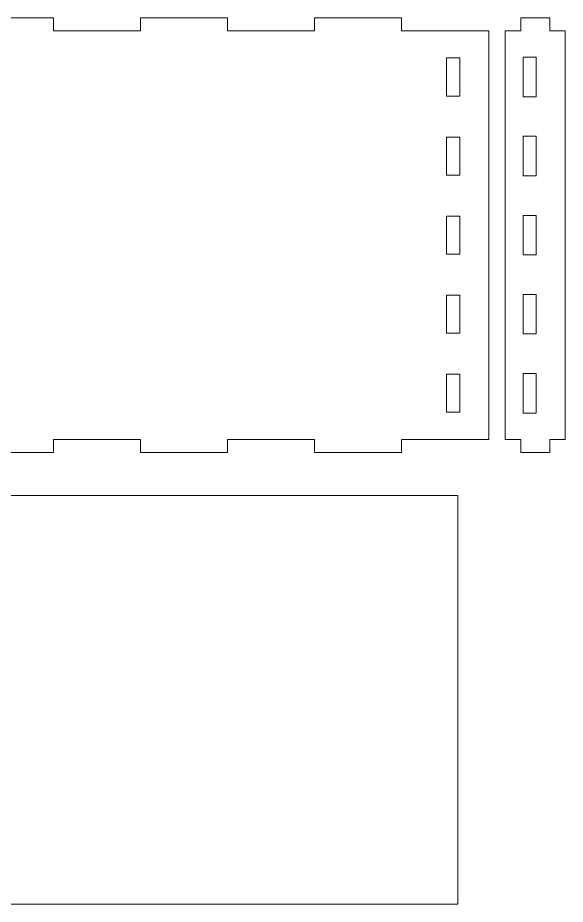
# Model space of a CAD drawing. Header units: millimetres. Extents: x -21 to 528, y 319 to 1051.
# Drawn here: x 297.8 to 448.9, y 465.1 to 709.8 of the extents above; entities that cross this region are included whole.
import ezdxf

# ---------------------------------------------------------------- set-up
doc = ezdxf.new("R2010")
doc.units = ezdxf.units.MM
doc.header["$MEASUREMENT"] = 0
doc.layers.add('Layer 1', color=7, linetype='Continuous')

msp = doc.modelspace()

# ---------------------------------------------------------------- linework, layer by layer
at = {"layer": 'Layer 1', "color": 240, "lineweight": 9}
for points, knots in [([(427.797, 593.3912), (427.797, 593.3912), (427.797, 706.1912), (427.797, 706.1912), (427.797, 706.1912), (427.797, 706.1912), (403.7819, 706.1912), (403.7819, 706.1912), (403.7819, 706.1912), (403.7819, 706.1912), (403.7819, 709.7912), (403.7819, 709.7912), (403.7819, 709.7912), (403.7819, 709.7912), (379.7668, 709.7912), (379.7668, 709.7912), (379.7668, 709.7912), (379.7668, 709.7912), (379.7668, 706.1912), (379.7668, 706.1912), (379.7668, 706.1912), (379.7668, 706.1912), (355.7517, 706.1912), (355.7517, 706.1912), (355.7517, 706.1912), (355.7517, 706.1912), (355.7517, 709.7912), (355.7517, 709.7912), (355.7517, 709.7912), (355.7517, 709.7912), (331.7366, 709.7912), (331.7366, 709.7912), (331.7366, 709.7912), (331.7366, 709.7912), (331.7366, 706.1912), (331.7366, 706.1912), (331.7366, 706.1912), (331.7366, 706.1912), (307.7215, 706.1912), (307.7215, 706.1912), (307.7215, 706.1912), (307.7215, 706.1912), (307.7215, 709.7912), (307.7215, 709.7912), (307.7215, 709.7912), (307.7215, 709.7912), (283.7064, 709.7912), (283.7064, 709.7912), (283.7064, 709.7912), (283.7064, 709.7912), (283.7064, 706.1912), (283.7064, 706.1912), (283.7064, 706.1912), (283.7064, 706.1912), (259.6913, 706.1912), (259.6913, 706.1912), (259.6913, 706.1912), (259.6913, 706.1912), (259.6913, 709.7912), (259.6913, 709.7912), (259.6913, 709.7912), (259.6913, 709.7912), (235.6762, 709.7912), (235.6762, 709.7912), (235.6762, 709.7912), (235.6762, 709.7912), (235.6762, 706.1912), (235.6762, 706.1912), (235.6762, 706.1912), (235.6762, 706.1912), (211.6611, 706.1912), (211.6611, 706.1912), (211.6611, 706.1912), (211.6611, 706.1912), (211.6611, 709.7912), (211.6611, 709.7912), (211.6611, 709.7912), (211.6611, 709.7912), (187.646, 709.7912), (187.646, 709.7912), (187.646, 709.7912), (187.646, 709.7912), (187.646, 706.1912), (187.646, 706.1912), (187.646, 706.1912), (187.646, 706.1912), (163.6309, 706.1912), (163.6309, 706.1912), (163.6309, 706.1912), (163.6309, 706.1912), (163.6309, 709.7912), (163.6309, 709.7912), (163.6309, 709.7912), (163.6309, 709.7912), (139.6158, 709.7912), (139.6158, 709.7912), (139.6158, 709.7912), (139.6158, 709.7912), (139.6158, 706.1912), (139.6158, 706.1912), (139.6158, 706.1912), (139.6158, 706.1912), (115.6007, 706.1912), (115.6007, 706.1912), (115.6007, 706.1912), (115.6007, 706.1912), (115.6007, 709.7912), (115.6007, 709.7912), (115.6007, 709.7912), (115.6007, 709.7912), (91.5857, 709.7912), (91.5857, 709.7912), (91.5857, 709.7912), (91.5857, 709.7912), (91.5857, 706.1912), (91.5857, 706.1912), (91.5857, 706.1912), (91.5857, 706.1912), (67.5706, 706.1912), (67.5706, 706.1912), (67.5706, 706.1912), (67.5706, 706.1912), (67.5706, 593.3912), (67.5706, 593.3912), (67.5706, 593.3912), (67.5706, 593.3912), (91.5857, 593.3912), (91.5857, 593.3912), (91.5857, 593.3912), (91.5857, 593.3912), (91.5857, 589.7912), (91.5857, 589.7912), (91.5857, 589.7912), (91.5857, 589.7912), (115.6007, 589.7912), (115.6007, 589.7912), (115.6007, 589.7912), (115.6007, 589.7912), (115.6007, 593.3912), (115.6007, 593.3912), (115.6007, 593.3912), (115.6007, 593.3912), (139.6158, 593.3912), (139.6158, 593.3912), (139.6158, 593.3912), (139.6158, 593.3912), (139.6158, 589.7912), (139.6158, 589.7912), (139.6158, 589.7912), (139.6158, 589.7912), (163.6309, 589.7912), (163.6309, 589.7912), (163.6309, 589.7912), (163.6309, 589.7912), (163.6309, 593.3912), (163.6309, 593.3912), (163.6309, 593.3912), (163.6309, 593.3912), (187.646, 593.3912), (187.646, 593.3912), (187.646, 593.3912), (187.646, 593.3912), (187.646, 589.7912), (187.646, 589.7912), (187.646, 589.7912), (187.646, 589.7912), (211.6611, 589.7912), (211.6611, 589.7912), (211.6611, 589.7912), (211.6611, 589.7912), (211.6611, 593.3912), (211.6611, 593.3912), (211.6611, 593.3912), (211.6611, 593.3912), (235.6762, 593.3912), (235.6762, 593.3912), (235.6762, 593.3912), (235.6762, 593.3912), (235.6762, 589.7912), (235.6762, 589.7912), (235.6762, 589.7912), (235.6762, 589.7912), (259.6913, 589.7912), (259.6913, 589.7912), (259.6913, 589.7912), (259.6913, 589.7912), (259.6913, 593.3912), (259.6913, 593.3912), (259.6913, 593.3912), (259.6913, 593.3912), (283.7064, 593.3912), (283.7064, 593.3912), (283.7064, 593.3912), (283.7064, 593.3912), (283.7064, 589.7912), (283.7064, 589.7912), (283.7064, 589.7912), (283.7064, 589.7912), (307.7215, 589.7912), (307.7215, 589.7912), (307.7215, 589.7912), (307.7215, 589.7912), (307.7215, 593.3912), (307.7215, 593.3912), (307.7215, 593.3912), (307.7215, 593.3912), (331.7366, 593.3912), (331.7366, 593.3912), (331.7366, 593.3912), (331.7366, 593.3912), (331.7366, 589.7912), (331.7366, 589.7912), (331.7366, 589.7912), (331.7366, 589.7912), (355.7517, 589.7912), (355.7517, 589.7912), (355.7517, 589.7912), (355.7517, 589.7912), (355.7517, 593.3912), (355.7517, 593.3912), (355.7517, 593.3912), (355.7517, 593.3912), (379.7668, 593.3912), (379.7668, 593.3912), (379.7668, 593.3912), (379.7668, 593.3912), (379.7668, 589.7912), (379.7668, 589.7912), (379.7668, 589.7912), (379.7668, 589.7912), (403.7819, 589.7912), (403.7819, 589.7912), (403.7819, 589.7912), (403.7819, 589.7912), (403.7819, 593.3912), (403.7819, 593.3912), (403.7819, 593.3912), (403.7819, 593.3912), (427.797, 593.3912), (427.797, 593.3912)], [0, 0, 0, 0, 0.01639344, 0.01639344, 0.01639344, 0.01639344, 0.03278689, 0.03278689, 0.03278689, 0.03278689, 0.04918033, 0.04918033, 0.04918033, 0.04918033, 0.06557377, 0.06557377, 0.06557377, 0.06557377, 0.08196721, 0.08196721, 0.08196721, 0.08196721, 0.09836066, 0.09836066, 0.09836066, 0.09836066, 0.1147541, 0.1147541, 0.1147541, 0.1147541, 0.13114754, 0.13114754, 0.13114754, 0.13114754, 0.14754098, 0.14754098, 0.14754098, 0.14754098, 0.16393443, 0.16393443, 0.16393443, 0.16393443, 0.18032787, 0.18032787, 0.18032787, 0.18032787, 0.19672131, 0.19672131, 0.19672131, 0.19672131, 0.21311475, 0.21311475, 0.21311475, 0.21311475, 0.2295082, 0.2295082, 0.2295082, 0.2295082, 0.24590164, 0.24590164, 0.24590164, 0.24590164, 0.26229508, 0.26229508, 0.26229508, 0.26229508, 0.27868852, 0.27868852, 0.27868852, 0.27868852, 0.29508197, 0.29508197, 0.29508197, 0.29508197, 0.31147541, 0.31147541, 0.31147541, 0.31147541, 0.32786885, 0.32786885, 0.32786885, 0.32786885, 0.3442623, 0.3442623, 0.3442623, 0.3442623, 0.36065574, 0.36065574, 0.36065574, 0.36065574, 0.37704918, 0.37704918, 0.37704918, 0.37704918, 0.39344262, 0.39344262, 0.39344262, 0.39344262, 0.40983607, 0.40983607, 0.40983607, 0.40983607, 0.42622951, 0.42622951, 0.42622951, 0.42622951, 0.44262295, 0.44262295, 0.44262295, 0.44262295, 0.45901639, 0.45901639, 0.45901639, 0.45901639, 0.47540984, 0.47540984, 0.47540984, 0.47540984, 0.49180328, 0.49180328, 0.49180328, 0.49180328, 0.50819672, 0.50819672, 0.50819672, 0.50819672, 0.52459016, 0.52459016, 0.52459016, 0.52459016, 0.54098361, 0.54098361, 0.54098361, 0.54098361, 0.55737705, 0.55737705, 0.55737705, 0.55737705, 0.57377049, 0.57377049, 0.57377049, 0.57377049, 0.59016393, 0.59016393, 0.59016393, 0.59016393, 0.60655738, 0.60655738, 0.60655738, 0.60655738, 0.62295082, 0.62295082, 0.62295082, 0.62295082, 0.63934426, 0.63934426, 0.63934426, 0.63934426, 0.6557377, 0.6557377, 0.6557377, 0.6557377, 0.67213115, 0.67213115, 0.67213115, 0.67213115, 0.68852459, 0.68852459, 0.68852459, 0.68852459, 0.70491803, 0.70491803, 0.70491803, 0.70491803, 0.72131148, 0.72131148, 0.72131148, 0.72131148, 0.73770492, 0.73770492, 0.73770492, 0.73770492, 0.75409836, 0.75409836, 0.75409836, 0.75409836, 0.7704918, 0.7704918, 0.7704918, 0.7704918, 0.78688525, 0.78688525, 0.78688525, 0.78688525, 0.80327869, 0.80327869, 0.80327869, 0.80327869, 0.81967213, 0.81967213, 0.81967213, 0.81967213, 0.83606557, 0.83606557, 0.83606557, 0.83606557, 0.85245902, 0.85245902, 0.85245902, 0.85245902, 0.86885246, 0.86885246, 0.86885246, 0.86885246, 0.8852459, 0.8852459, 0.8852459, 0.8852459, 0.90163934, 0.90163934, 0.90163934, 0.90163934, 0.91803279, 0.91803279, 0.91803279, 0.91803279, 0.93442623, 0.93442623, 0.93442623, 0.93442623, 0.95081967, 0.95081967, 0.95081967, 0.95081967, 0.96721311, 0.96721311, 0.96721311, 0.96721311, 1, 1, 1, 1]), ([(448.9373, 593.3912), (448.9373, 593.3912), (448.9373, 706.1912), (448.9373, 706.1912), (448.9373, 706.1912), (448.9373, 706.1912), (444.6373, 706.1912), (444.6373, 706.1912), (444.6373, 706.1912), (444.6373, 706.1912), (444.6373, 709.7912), (444.6373, 709.7912), (444.6373, 709.7912), (444.6373, 709.7912), (436.6373, 709.7912), (436.6373, 709.7912), (436.6373, 709.7912), (436.6373, 709.7912), (436.6373, 706.1912), (436.6373, 706.1912), (436.6373, 706.1912), (436.6373, 706.1912), (432.3373, 706.1912), (432.3373, 706.1912), (432.3373, 706.1912), (432.3373, 706.1912), (432.3373, 593.3912), (432.3373, 593.3912), (432.3373, 593.3912), (432.3373, 593.3912), (436.6373, 593.3912), (436.6373, 593.3912), (436.6373, 593.3912), (436.6373, 593.3912), (436.6373, 589.7912), (436.6373, 589.7912), (436.6373, 589.7912), (436.6373, 589.7912), (444.6373, 589.7912), (444.6373, 589.7912), (444.6373, 589.7912), (444.6373, 589.7912), (444.6373, 593.3912), (444.6373, 593.3912), (444.6373, 593.3912), (444.6373, 593.3912), (448.9373, 593.3912), (448.9373, 593.3912)], [0, 0, 0, 0, 0.07692308, 0.07692308, 0.07692308, 0.07692308, 0.15384615, 0.15384615, 0.15384615, 0.15384615, 0.23076923, 0.23076923, 0.23076923, 0.23076923, 0.30769231, 0.30769231, 0.30769231, 0.30769231, 0.38461538, 0.38461538, 0.38461538, 0.38461538, 0.46153846, 0.46153846, 0.46153846, 0.46153846, 0.53846154, 0.53846154, 0.53846154, 0.53846154, 0.61538462, 0.61538462, 0.61538462, 0.61538462, 0.69230769, 0.69230769, 0.69230769, 0.69230769, 0.76923077, 0.76923077, 0.76923077, 0.76923077, 0.84615385, 0.84615385, 0.84615385, 0.84615385, 1, 1, 1, 1]), ([(419.797, 688.173), (419.797, 688.173), (416.197, 688.173), (416.197, 688.173), (416.197, 688.173), (416.197, 688.173), (416.197, 698.682), (416.197, 698.682), (416.197, 698.682), (416.197, 698.682), (419.797, 698.682), (419.797, 698.682), (419.797, 698.682), (419.797, 698.682), (419.797, 688.173), (419.797, 688.173)], [0, 0, 0, 0, 0.2, 0.2, 0.2, 0.2, 0.4, 0.4, 0.4, 0.4, 0.6, 0.6, 0.6, 0.6, 1, 1, 1, 1]), ([(437.3373, 698.8821), (437.3373, 698.8821), (437.3373, 687.973), (437.3373, 687.973), (437.3373, 687.973), (437.3373, 687.973), (440.9373, 687.973), (440.9373, 687.973), (440.9373, 687.973), (440.9373, 687.973), (440.9373, 698.8821), (440.9373, 698.8821), (440.9373, 698.8821), (440.9373, 698.8821), (437.3373, 698.8821), (437.3373, 698.8821)], [0, 0, 0, 0, 0.2, 0.2, 0.2, 0.2, 0.4, 0.4, 0.4, 0.4, 0.6, 0.6, 0.6, 0.6, 1, 1, 1, 1]), ([(419.797, 666.3548), (419.797, 666.3548), (416.197, 666.3548), (416.197, 666.3548), (416.197, 666.3548), (416.197, 666.3548), (416.197, 676.8638), (416.197, 676.8638), (416.197, 676.8638), (416.197, 676.8638), (419.797, 676.8638), (419.797, 676.8638), (419.797, 676.8638), (419.797, 676.8638), (419.797, 666.3548), (419.797, 666.3548)], [0, 0, 0, 0, 0.2, 0.2, 0.2, 0.2, 0.4, 0.4, 0.4, 0.4, 0.6, 0.6, 0.6, 0.6, 1, 1, 1, 1]), ([(440.9373, 677.0639), (440.9373, 677.0639), (437.3373, 677.0639), (437.3373, 677.0639), (437.3373, 677.0639), (437.3373, 677.0639), (437.3373, 666.1548), (437.3373, 666.1548), (437.3373, 666.1548), (437.3373, 666.1548), (440.9373, 666.1548), (440.9373, 666.1548), (440.9373, 666.1548), (440.9373, 666.1548), (440.9373, 677.0639), (440.9373, 677.0639)], [0, 0, 0, 0, 0.2, 0.2, 0.2, 0.2, 0.4, 0.4, 0.4, 0.4, 0.6, 0.6, 0.6, 0.6, 1, 1, 1, 1]), ([(419.797, 644.5367), (419.797, 644.5367), (416.197, 644.5367), (416.197, 644.5367), (416.197, 644.5367), (416.197, 644.5367), (416.197, 655.0457), (416.197, 655.0457), (416.197, 655.0457), (416.197, 655.0457), (419.797, 655.0457), (419.797, 655.0457), (419.797, 655.0457), (419.797, 655.0457), (419.797, 644.5367), (419.797, 644.5367)], [0, 0, 0, 0, 0.2, 0.2, 0.2, 0.2, 0.4, 0.4, 0.4, 0.4, 0.6, 0.6, 0.6, 0.6, 1, 1, 1, 1]), ([(440.9373, 655.2457), (440.9373, 655.2457), (437.3373, 655.2457), (437.3373, 655.2457), (437.3373, 655.2457), (437.3373, 655.2457), (437.3373, 644.3367), (437.3373, 644.3367), (437.3373, 644.3367), (437.3373, 644.3367), (440.9373, 644.3367), (440.9373, 644.3367), (440.9373, 644.3367), (440.9373, 644.3367), (440.9373, 655.2457), (440.9373, 655.2457)], [0, 0, 0, 0, 0.2, 0.2, 0.2, 0.2, 0.4, 0.4, 0.4, 0.4, 0.6, 0.6, 0.6, 0.6, 1, 1, 1, 1]), ([(419.797, 622.7185), (419.797, 622.7185), (416.197, 622.7185), (416.197, 622.7185), (416.197, 622.7185), (416.197, 622.7185), (416.197, 633.2275), (416.197, 633.2275), (416.197, 633.2275), (416.197, 633.2275), (419.797, 633.2275), (419.797, 633.2275), (419.797, 633.2275), (419.797, 633.2275), (419.797, 622.7185), (419.797, 622.7185)], [0, 0, 0, 0, 0.2, 0.2, 0.2, 0.2, 0.4, 0.4, 0.4, 0.4, 0.6, 0.6, 0.6, 0.6, 1, 1, 1, 1]), ([(440.9373, 633.4276), (440.9373, 633.4276), (437.3373, 633.4276), (437.3373, 633.4276), (437.3373, 633.4276), (437.3373, 633.4276), (437.3373, 622.5185), (437.3373, 622.5185), (437.3373, 622.5185), (437.3373, 622.5185), (440.9373, 622.5185), (440.9373, 622.5185), (440.9373, 622.5185), (440.9373, 622.5185), (440.9373, 633.4276), (440.9373, 633.4276)], [0, 0, 0, 0, 0.2, 0.2, 0.2, 0.2, 0.4, 0.4, 0.4, 0.4, 0.6, 0.6, 0.6, 0.6, 1, 1, 1, 1]), ([(419.797, 600.9003), (419.797, 600.9003), (416.197, 600.9003), (416.197, 600.9003), (416.197, 600.9003), (416.197, 600.9003), (416.197, 611.4093), (416.197, 611.4093), (416.197, 611.4093), (416.197, 611.4093), (419.797, 611.4093), (419.797, 611.4093), (419.797, 611.4093), (419.797, 611.4093), (419.797, 600.9003), (419.797, 600.9003)], [0, 0, 0, 0, 0.2, 0.2, 0.2, 0.2, 0.4, 0.4, 0.4, 0.4, 0.6, 0.6, 0.6, 0.6, 1, 1, 1, 1]), ([(440.9373, 611.6094), (440.9373, 611.6094), (437.3373, 611.6094), (437.3373, 611.6094), (437.3373, 611.6094), (437.3373, 611.6094), (437.3373, 600.7003), (437.3373, 600.7003), (437.3373, 600.7003), (437.3373, 600.7003), (440.9373, 600.7003), (440.9373, 600.7003), (440.9373, 600.7003), (440.9373, 600.7003), (440.9373, 611.6094), (440.9373, 611.6094)], [0, 0, 0, 0, 0.2, 0.2, 0.2, 0.2, 0.4, 0.4, 0.4, 0.4, 0.6, 0.6, 0.6, 0.6, 1, 1, 1, 1]), ([(76.1232, 577.9442), (76.1232, 577.9442), (419.2496, 577.9442), (419.2496, 577.9442), (419.2496, 577.9442), (419.2496, 577.9442), (419.2496, 465.1442), (419.2496, 465.1442), (419.2496, 465.1442), (419.2496, 465.1442), (76.1232, 465.1442), (76.1232, 465.1442), (76.1232, 465.1442), (73.0982, 465.1442), (70.6232, 467.6192), (70.6232, 470.6442), (70.6232, 470.6442), (70.6232, 470.6442), (70.6232, 572.4442), (70.6232, 572.4442), (70.6232, 572.4442), (70.6232, 575.4692), (73.0982, 577.9442), (76.1232, 577.9442)], [0, 0, 0, 0, 0.14285714, 0.14285714, 0.14285714, 0.14285714, 0.28571429, 0.28571429, 0.28571429, 0.28571429, 0.42857143, 0.42857143, 0.42857143, 0.42857143, 0.57142857, 0.57142857, 0.57142857, 0.57142857, 0.71428571, 0.71428571, 0.71428571, 0.71428571, 1, 1, 1, 1])]:
    msp.add_open_spline(points, degree=3, knots=knots, dxfattribs=at)

doc.saveas('drawing.dxf')
